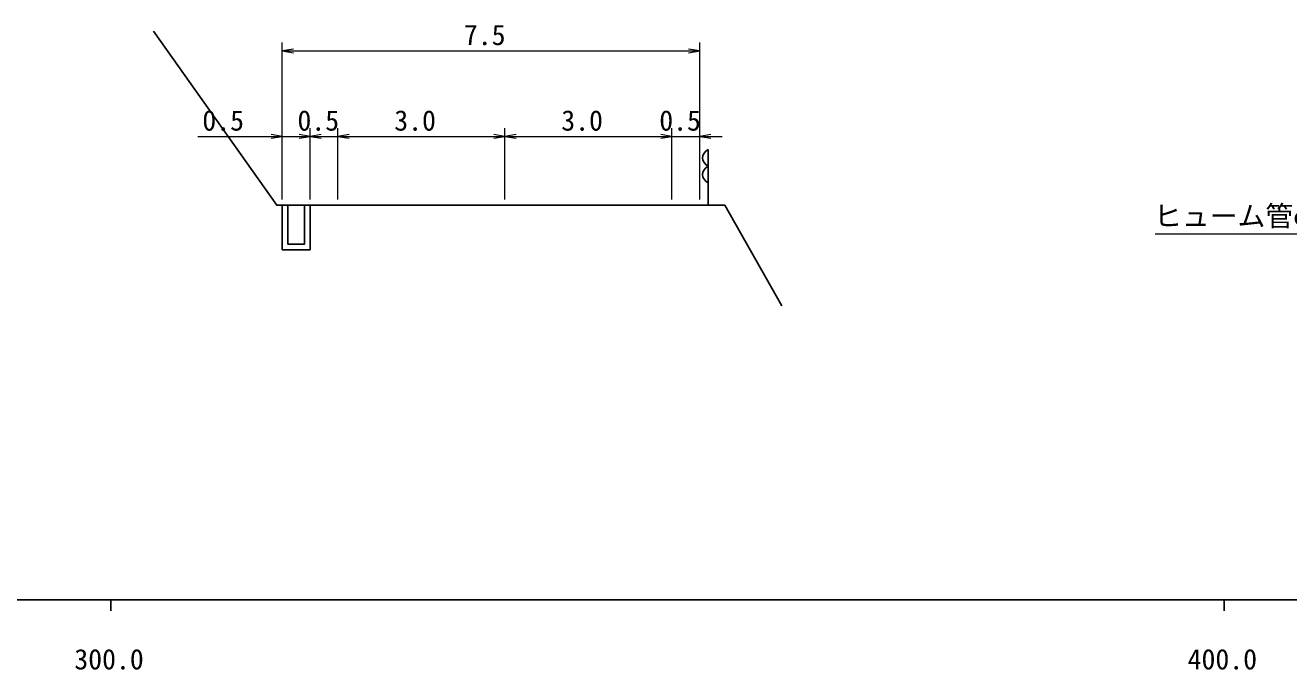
# Model space of a CAD drawing. Units: millimetres at full size, sheet at 1:1000, with parts at other scales. Extents: x 40000 to 680000, y 20000 to 380000.
# Drawn here: x 360320 to 473806, y 198715 to 256629 of the extents above; entities that cross this region are included whole.
import ezdxf
from ezdxf.enums import TextEntityAlignment as Align

# ---------------------------------------------------------------- set-up
doc = ezdxf.new("R2010")
doc.units = ezdxf.units.MM
doc.header["$LTSCALE"] = 1000
for name, color, linetype, lineweight in [('M-BGD', 7, 'Continuous', 25), ('M-STR-HTXT', 7, 'Continuous', 13), ('M-TTL-BAND', 7, 'Continuous', 25)]:
    doc.layers.add(name, color=color, linetype=linetype, lineweight=lineweight)
doc.styles.add('ＭＳ ゴシック', font='')
doc.styles.get('ＭＳ ゴシック').set_extended_font_data('MS Gothic')

# ---------------------------------------------------------------- blocks, each defined once
blk = doc.blocks.new('open_arrow')
at = {"color": 0, "linetype": 'Continuous', "lineweight": -2}
blk.add_lwpolyline([(7.5, 1.25), (0, 0), (7.5, -1.25)], dxfattribs=at)

msp = doc.modelspace()

# ---------------------------------------------------------------- linework, layer by layer
at = {"layer": 'M-BGD'}
msp.add_line((421655, 240458), (421655, 245458), dxfattribs=at)
for points in [[(371845, 256093), (382905, 240458), (423155, 240458), (428276, 231427)], [(385405, 240458), (385405, 236958), (383905, 236958), (383905, 240458)]]:
    msp.add_lwpolyline(points, dxfattribs=at)
msp.add_lwpolyline([(383405, 240458), (385905, 240458), (385905, 236458), (383405, 236458)], close=True, dxfattribs=at)
for centre in [(422405, 244708), (422405, 243208)]:
    msp.add_ellipse(centre, major_axis=(-1250, 0), ratio=0.75, start_param=5.3558901, end_param=7.2104805, dxfattribs=at)
at = {"layer": 'M-STR-HTXT'}
for p, q in [((383405, 240958), (383405, 255078)), ((383405, 254328), (420905, 254328)), ((420905, 240958), (420905, 255078)), ((375824, 246638), (387905, 246638)), ((383905, 246638), (390405, 246638)), ((385905, 240958), (385905, 247388)), ((388405, 240958), (388405, 247388)), ((388405, 246638), (403405, 246638)), ((403405, 240958), (403405, 247388)), ((403405, 246638), (418405, 246638)), ((416405, 246638), (422905, 246638)), ((418405, 240958), (418405, 247388)), ((496692, 237861), (461819, 237861))]:
    msp.add_line(p, q, dxfattribs=at)
at = {"layer": 'M-TTL-BAND'}
for p, q in [((40000, 205000), (579000, 205000)), ((368000, 205000), (368000, 204000)), ((468000, 205000), (468000, 204000))]:
    msp.add_line(p, q, dxfattribs=at)

# ---------------------------------------------------------------- block references
at = {"layer": 'M-STR-HTXT', "xscale": 133, "yscale": 133}
for p in [(383405, 254328), (385905, 246638), (388405, 246638), (388405, 246638), (403405, 246638), (420905, 246638)]:
    msp.add_blockref('open_arrow', p, dxfattribs=at)
at = {"layer": 'M-STR-HTXT', "xscale": 133, "yscale": 133, "rotation": 180}
for p in [(420905, 254328), (383405, 246638), (385905, 246638), (403405, 246638), (418405, 246638), (418405, 246638)]:
    msp.add_blockref('open_arrow', p, dxfattribs=at)

# ---------------------------------------------------------------- texts
at = {"layer": 'M-STR-HTXT', "style": 'ＭＳ ゴシック'}
for s, p in [('7.5', (401588, 255765)), ('0.5', (378097, 248075)), ('0.5', (386638, 248075)), ('3.0', (395336, 248075)), ('3.0', (410336, 248075)), ('0.5', (419138, 248075))]:
    msp.add_text(s, height=1833, dxfattribs=at).set_placement(p, align=Align.MIDDLE_CENTER)
msp.add_text('ヒューム管φ300 L=14.0', height=1833, dxfattribs=at).set_placement((488570, 238023), align=Align.BOTTOM_RIGHT)
at = {"layer": 'M-TTL-BAND', "style": 'ＭＳ ゴシック'}
for s, p in [('300.0', (367844, 198195)), ('400.0', (467844, 198195))]:
    msp.add_text(s, height=1833, dxfattribs=at).set_placement(p, align=Align.BOTTOM_CENTER)

doc.saveas('drawing.dxf')
